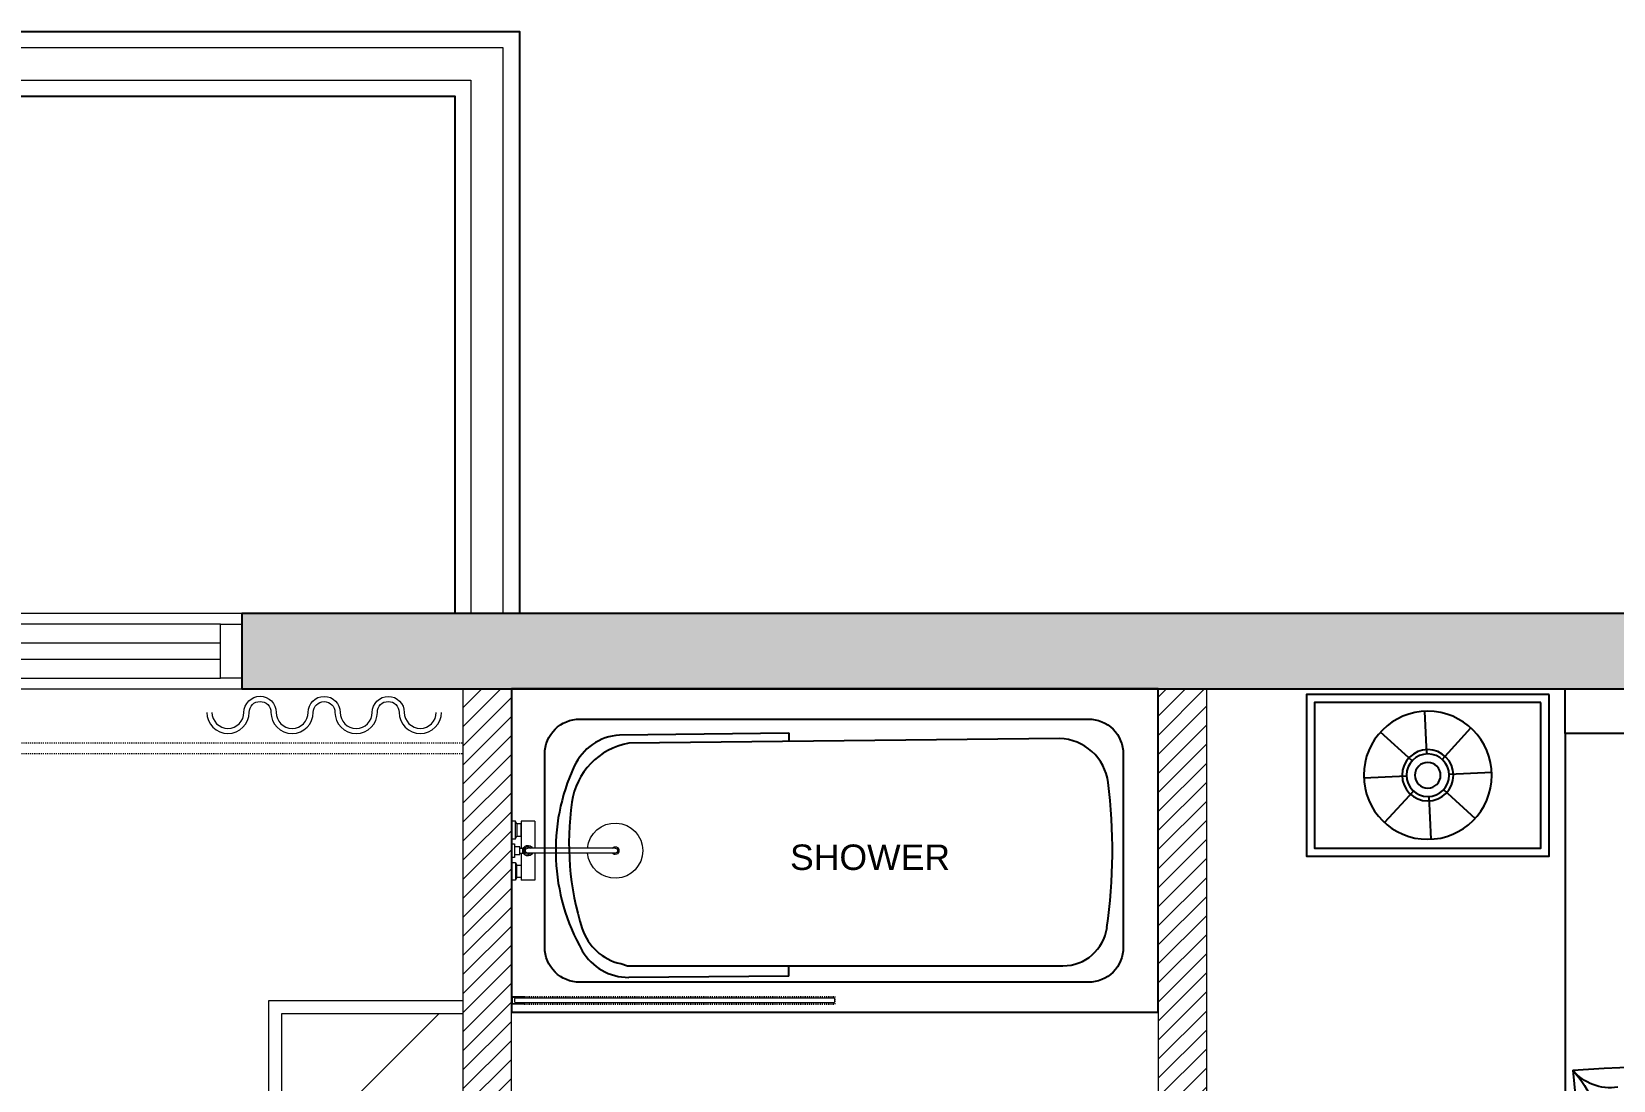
# Model space of a CAD drawing. Header units: inches. Extents: x 0 to 2865, y 0 to 4378.
# Drawn here: x 1622.8 to 1769.5, y 4280.7 to 4378 of the extents above; entities that cross this region are included whole.
import ezdxf

# ---------------------------------------------------------------- set-up
doc = ezdxf.new("R2010")
doc.units = ezdxf.units.IN
doc.linetypes.add('HIDDEN', pattern=[0.375, 0.25, -0.125])
for name, color, linetype, lineweight in [('A-WALL', 113, 'Continuous', 9), ('I-DOOR', 6, 'Continuous', 20), ('I-FIXTURE', 8, 'Continuous', 5), ('l-FIXTURE', 7, 'Continuous', 5)]:
    doc.layers.add(name, color=color, linetype=linetype, lineweight=lineweight)
for name, color, linetype in [('A-WALL-EXTR', 2, 'Continuous'), ('I-FURN', 8, 'Continuous'), ('I-GLAZ', 6, 'Continuous'), ('TTEXT', 7, 'Continuous'), ('WALL', 4, 'Continuous')]:
    doc.layers.add(name, color=color, linetype=linetype)
doc.styles.add('A-ARCH-B01FL$0$Annotative', font='arial.ttf')

# ---------------------------------------------------------------- blocks, each defined once
blk = doc.blocks.new('BED')
at = {"layer": 'I-FURN', "transparency": 33554687}
h = blk.add_hatch(color=256, dxfattribs=at)
edge = h.paths.add_edge_path()
edge.add_ellipse((-40.13, -5.18), major_axis=(15.58, 15.58), ratio=1, start_angle=281.6339, end_angle=315.0978, ccw=False)
edge.add_ellipse((-79.49, 6.58), major_axis=(-44.19, 44.19), ratio=1, start_angle=202.5392, end_angle=214.1925)
h = blk.add_hatch(color=256, dxfattribs=at)
edge = h.paths.add_edge_path()
edge.add_ellipse((82.84, -25.5), major_axis=(-44.19, 44.19), ratio=1, start_angle=30.3183, end_angle=41.9715)
edge.add_ellipse((42.26, -19.18), major_axis=(-15.58, 15.58), ratio=1, start_angle=19.413, end_angle=52.8769, ccw=False)
for p, q in [((-42.84, -6.03), (-43.03, -2.08)), ((42.84, -6.03), (43.03, -2.08)), ((-44.21, -6.68), (-47.14, -4.01)), ((-41.42, -6.55), (-38.75, -3.62)), ((41.42, -6.55), (38.75, -3.62)), ((44.21, -6.68), (47.14, -4.01)), ((-44.73, -8.1), (-48.68, -8.29)), ((-40.77, -7.92), (-36.82, -7.73)), ((40.77, -7.92), (36.82, -7.73)), ((44.73, -8.1), (48.68, -8.29)), ((-44.08, -9.47), (-46.75, -12.4)), ((-42.66, -9.99), (-42.47, -13.94)), ((-41.29, -9.34), (-38.36, -12.01)), ((41.29, -9.34), (38.36, -12.01)), ((42.66, -9.99), (42.47, -13.94)), ((44.08, -9.47), (46.75, -12.4)), ((29.3, -76.57), (-29.54, -76.57))]:
    blk.add_line(p, q, dxfattribs=at)
for points in [[(30, 0), (-30, 0), (-30, -4.13), (30, -4.13)], [(-31.5, -0.51), (-54, -0.51), (-54, -15.51), (-31.5, -15.51)], [(-32.25, -1.26), (-53.25, -1.26), (-53.25, -14.76), (-32.25, -14.76)], [(31.5, -0.51), (54, -0.51), (54, -15.51), (31.5, -15.51)], [(32.25, -1.26), (53.25, -1.26), (53.25, -14.76), (32.25, -14.76)], [(30, -77.59), (-30, -77.59), (-30, -4.13), (30, -4.13)], [(30, -77.59), (-30, -77.59), (-30, -80), (30, -80)]]:
    blk.add_lwpolyline(points, close=True, dxfattribs=at)
for centre, radius in [((-42.75, -8.01), 5.94), ((42.75, -8.01), 5.94), ((-42.75, -8.01), 2.38), ((42.75, -8.01), 2.38), ((-42.75, -8.01), 1.98), ((-42.75, -8.01), 1.19), ((42.75, -8.01), 1.98), ((42.75, -8.01), 1.19)]:
    blk.add_circle(centre, radius, dxfattribs=at)
for centre, radius, start, end in [((-79.49, 6.58), 62.5, 337.5392, 349.1925), ((-40.13, -5.18), 22.04, 326.6339, 0.0978), ((14.3, 61.58), 74.17, 244.1051, 262.6266), ((-9.5, 0.28), 10.17, 212.2423, 234.7327), ((-23.51, -8.4), 6.32, 354.5069, 31.0012), ((-65.59, -2.69), 62.5, 352.8724, 356.9715), ((-8.1, -9.95), 6.32, 2.286, 38.7802), ((-25.01, -9.01), 22.04, 355.9242, 7.8769), ((6.92, 6.05), 15.72, 230.0101, 270.4111), ((4.61, 0.55), 10.17, 220.0213, 242.5118), ((-56.74, -2.69), 62.5, 353.5973, 356.9715), ((22.05, 28.67), 38.33, 244.7014, 270.492), ((1.73, -9.15), 5.05, 2.286, 38.7802), ((-16.16, -9.01), 22.04, 358.3009, 7.8769), ((13.46, 0.55), 10.17, 220.0213, 242.5118), ((1.61, -1.07), 10.17, 279.7781, 302.2685), ((10.52, -14.93), 6.32, 123.5096, 160.0039), ((26.91, -19.18), 22.04, 154.413, 168.0487), ((67.5, -25.5), 62.5, 165.3183, 170.1577), ((16.95, -1.07), 10.17, 279.7781, 302.2685), ((25.87, -14.93), 6.32, 123.5096, 160.0039), ((42.26, -19.18), 22.04, 154.413, 187.8769), ((82.84, -25.5), 62.5, 165.3183, 176.9715), ((0.57, -2.72), 10.17, 271.999, 294.4894), ((7.52, -17.67), 6.32, 115.7306, 152.2248), ((23.19, -24.1), 22.04, 146.6339, 160.1772), ((62.54, -35.85), 62.5, 157.5392, 161.6055), ((-24.47, -11.61), 6.32, 295.7306, 332.2248), ((-13.84, 10.05), 31.25, 297.0966, 308.7499), ((-2.68, -7.19), 11.02, 286.1913, 319.6552), ((2.61, -13.81), 3.16, 314.0643, 350.5585), ((10.75, -15.05), 5.08, 171.7997, 194.2901), ((18.73, -9.54), 13.86, 200.218, 230.5721), ((-48.56, -18.69), 31.25, 354.1734, 5.8266), ((-28.02, -18.69), 11.02, 343.268, 16.732), ((-14.13, -11.69), 5.08, 228.8764, 251.3668), ((-19.6, -17.85), 3.16, 11.141, 47.6353), ((-11.94, 7.71), 23.88, 256.6069, 279.7033), ((-11.26, -12), 5.08, 288.6332, 311.1236), ((-5.79, -18.16), 3.16, 132.3647, 168.859), ((2.64, -19), 11.02, 163.268, 179.5281), ((23.18, -19), 31.25, 174.1734, 179.4593), ((-17.51, -26.55), 10.17, 91.999, 114.4894), ((-31.25, -90.86), 74.17, 79.1742, 82.6266), ((-25.56, 7.2), 31.25, 297.0966, 308.7499), ((-14.4, -10.04), 11.02, 286.1913, 319.6552), ((-9.12, -16.66), 3.16, 314.0643, 350.5585), ((-0.97, -17.9), 5.08, 171.7997, 194.2901), ((6.49, -13.28), 13.08, 197.3007, 228.5458), ((1.2, -14.72), 3.16, 255.288, 291.7822), ((-8.26, -27.58), 13.08, 17.3007, 48.5458), ((-1, -22.66), 5.08, 51.5564, 74.0468), ((4.53, -54.73), 36.21, 63.9514, 83.9304), ((25.35, -18.25), 6.32, 182.286, 218.7802), ((-19.6, -19.53), 3.16, 312.3647, 348.859), ((-10.53, -17.57), 3.16, 255.288, 291.7822), ((6.56, -20.88), 6.32, 174.5069, 211.0012), ((23.19, -24.1), 22.04, 166.949, 180.0978), ((62.54, -35.85), 62.5, 165.0044, 169.1925), ((24.82, -51.29), 34.43, 115.6293, 126.7306), ((13.11, -31.94), 12.12, 105.2314, 137.1285), ((8.97, -24.56), 4.43, 77.5797, 108.3696), ((11.53, -13.48), 6.94, 237.3977, 256.6296), ((12.64, -28.74), 10.17, 40.0213, 62.5118), ((-14.13, -25.69), 5.08, 108.6332, 131.1236), ((-13.35, -51.74), 30.16, 84.0152, 97.8431), ((-19.99, -30.43), 13.08, 17.3007, 48.5458), ((-12.73, -25.51), 5.08, 51.5564, 74.0468), ((-7.45, -29.56), 10.17, 32.2423, 54.7327), ((-0.8, -22.96), 5.08, 351.7997, 14.2901), ((7.34, -24.21), 3.16, 134.0643, 170.5585), ((12.06, -50.91), 31.25, 117.0966, 128.7499), ((0.9, -33.67), 11.02, 106.1913, 139.6552), ((-2.98, -26.15), 3.16, 75.288, 111.7822), ((-0.78, -18.2), 5.08, 231.5564, 254.0468), ((-31.25, -90.86), 74.17, 64.1051, 67.6387), ((-12.53, -25.81), 5.08, 351.7997, 14.2901), ((-4.38, -27.06), 3.16, 134.0643, 170.5585), ((5.96, -411.18), 376.54, 86.4465, 93.5535), ((3.47, -62.06), 33.87, 127.987, 167.0502), ((1.94, -44.92), 21.54, 153.6783, 206.3217), ((10.48, -44.92), 29.44, 161.0672, 198.9328), ((25.83, -32.51), 4.49, 261.0708, 320.5971), ((35.82, -41.51), 8.95, 136.6816, 182.5314), ((230.76, -55.97), 202.51, 174.1611, 185.8389), ((-14.95, -44.63), 8.03, 165.8231, 226.3796), ((-25.1, -54.75), 5.12, 39.2186, 124.8104), ((-23.46, -63.83), 11.17, 56.9972, 123.0028), ((-23.46, -67.74), 14.6, 65.3784, 114.6216), ((-90.92, -65.52), 62.37, 349.796, 10.204)]:
    blk.add_arc(centre, radius, start, end, dxfattribs=at)
blk = doc.blocks.new('SW28-Plan')
at = {"layer": 'I-FIXTURE', "linetype": 'ByBlock', "lineweight": 5}
for p, q in [((15, 43), (15, 107)), ((20, 97), (20, 53)), ((85, 107), (35, 107)), ((35, 9), (35, 107)), ((85, 9), (85, 107)), ((376, 9), (60, 9)), ((15, -43), (15, -107)), ((20, -97), (20, -53)), ((35, -107), (35, -9)), ((376, -9), (60, -9)), ((85, -107), (85, -9)), ((85, -107), (35, -107))]:
    blk.add_line(p, q, dxfattribs=at)
for points in [[(0, 43), (15, 43), (20, 53), (35, 53), (35, 97), (20, 97), (15, 107), (0, 107)], [(11, 25), (0, 25), (0, -25), (11, -25)], [(0, -43), (15, -43), (20, -53), (35, -53), (35, -97), (20, -97), (15, -107), (0, -107)]]:
    blk.add_lwpolyline(points, close=True, dxfattribs=at)
for points in [[(11, 14), (31, 14), (31, -14), (11, -14)], [(31, 9), (43.3, 9)], [(31, -9), (43.3, -9)]]:
    blk.add_lwpolyline(points, dxfattribs=at)
for centre, radius, start, end in [((376, 0), 100, 185.16361, 174.83639), ((60, 0), 19, 28.27371, 331.72629), ((60, 0), 14, 40.0052, 319.9948), ((60, 0), 9, 90, 270), ((376, 0), 14, 220.0052, 139.9948), ((376, 0), 9, 270, 90)]:
    blk.add_arc(centre, radius, start, end, dxfattribs=at)

msp = doc.modelspace()

# ---------------------------------------------------------------- hatches: boundary and pattern name
at = {"layer": 'A-WALL', "lineweight": 5, "transparency": 33554636}
h = msp.add_hatch(color=8, dxfattribs=at)
h.dxf.hatch_style = 1
h.paths.add_polyline_path([(1871.3, 4281.35), (1871.3, 4323.97), (1642.31, 4323.97), (1642.31, 4316.97), (1864.3, 4316.97), (1864.3, 4281.35)])
h = msp.add_hatch(dxfattribs=at)
h.set_pattern_fill('ANSI31', color=8, scale=10, angle=180)
h.set_pattern_definition([(225, (-17560.1397, 450.633), (0.88388348, -0.88388348), [])])
h.paths.add_polyline_path([(1662.8, 4219.47), (1694.3, 4219.47), (1694.3, 4223.97), (1667.3, 4223.97), (1667.3, 4316.97), (1662.8, 4316.97)])
h = msp.add_hatch(dxfattribs=at)
h.set_pattern_fill('ANSI31', color=8, scale=10, angle=180)
h.set_pattern_definition([(225, (-17730.2294, -224.9086), (0.88388348, -0.88388348), [])])
h.paths.add_polyline_path([(1731.8, 4316.97), (1727.3, 4316.97), (1727.3, 4219.47), (1731.8, 4219.47)])
at = {"layer": 'I-FURN', "lineweight": 5, "transparency": 33554636}
h = msp.add_hatch(dxfattribs=at)
h.set_pattern_fill('AR-RROOF', color=8, scale=25, angle=45, style=0)
h.set_pattern_definition([(45, (-1254.548, 3245.552), (21.2132, 56.56854), [375, -50, 125, -25]), (45, (-1239.876, 3277.902), (-41.18897, 5.83363), [75, -8.25, 150, -18.75]), (45, (-1260.736, 3269.416), (80.07984, 103.76792), [200, -35, 100, -25])])
h.paths.add_polyline_path([(1646, 4286.87), (1662.8, 4286.87), (1662.8, 4223.58), (1646, 4223.58)])
h.paths.add_polyline_path([(1659.91, 4231.99), (1660.59, 4231.99, 0.111729), (1662.12, 4238.86), (1662.12, 4271.59, 0.109583), (1660.59, 4278.46), (1659.91, 4278.46)], flags=16)
h.paths.add_polyline_path([(1654.17, 4253.24), (1654.17, 4259.55), (1659.04, 4259.55), (1659.04, 4253.24)], flags=24)

# ---------------------------------------------------------------- linework, layer by layer
at = {"layer": 'A-WALL', "color": 8, "lineweight": 5, "transparency": 33554636}
for points in [[(1666.55, 4323.97), (1666.55, 4376.47), (1549.96, 4376.47), (1549.96, 4323.97), (1552.96, 4323.97), (1552.96, 4373.47), (1663.55, 4373.47), (1663.55, 4323.97)], [(1662.8, 4219.47), (1694.3, 4219.47), (1694.3, 4223.97), (1667.3, 4223.97), (1667.3, 4316.97), (1662.8, 4316.97)], [(1731.8, 4316.97), (1727.3, 4316.97), (1727.3, 4219.47), (1731.8, 4219.47)]]:
    msp.add_lwpolyline(points, close=True, dxfattribs=at)
at = {"layer": 'A-WALL-EXTR', "color": 8, "linetype": 'HIDDEN', "lineweight": 5, "ltscale": 0.1, "transparency": 33554636}
for p, q in [((1511.05, 4311.97), (1662.8, 4311.97)), ((1511.05, 4310.97), (1662.8, 4310.97)), ((1668.5, 4288.43), (1697.3, 4288.43)), ((1697.3, 4288.43), (1697.3, 4287.71)), ((1668.5, 4288.35), (1697.3, 4288.35)), ((1668.5, 4287.79), (1697.3, 4287.79)), ((1668.5, 4287.71), (1697.3, 4287.71))]:
    msp.add_line(p, q, dxfattribs=at)
at = {"layer": 'I-DOOR', "color": 8, "lineweight": 5, "transparency": 33554636}
for points in [[(1668.5, 4287.71), (1667.3, 4287.71), (1667.3, 4288.43), (1668.5, 4288.43), (1668.5, 4288.35), (1667.38, 4288.35), (1667.38, 4287.79), (1668.5, 4287.79)], [(1667.58, 4288.21), (1667.58, 4287.93), (1667.64, 4287.87), (1697.24, 4287.87), (1697.3, 4287.93), (1697.3, 4288.21), (1697.24, 4288.27), (1667.64, 4288.27)]]:
    msp.add_lwpolyline(points, close=True, dxfattribs=at)
at = {"layer": 'I-FURN', "color": 8, "transparency": 33554636}
for p, q in [((1677.33, 4312.7), (1693.05, 4312.91)), ((1718.13, 4312.37), (1678.19, 4311.94)), ((1693.05, 4312.91), (1693.05, 4312.05)), ((1677.44, 4291.5), (1678.08, 4291.28)), ((1678.08, 4291.28), (1718.46, 4291.28)), ((1693.05, 4290.31), (1678.19, 4290.2)), ((1693.05, 4290.31), (1693.05, 4291.17))]:
    msp.add_line(p, q, dxfattribs=at)
at = {"layer": 'I-FURN', "color": 8, "lineweight": 5, "transparency": 33554636}
for points in [[(1639.53, 4314.8, 1), (1642.5, 4314.8, -1), (1645.48, 4314.8, 1), (1648.45, 4314.8, -1), (1651.42, 4314.8, 1), (1654.4, 4314.8, -1), (1657.37, 4314.8, 1), (1660.34, 4314.8)], [(1639.05, 4314.8, 1), (1642.98, 4314.8, -1), (1645, 4314.8, 1), (1648.93, 4314.8, -1), (1650.94, 4314.8, 1), (1654.87, 4314.8, -1), (1656.89, 4314.8, 1), (1660.82, 4314.8, 1)]]:
    msp.add_lwpolyline(points, format="xyb", dxfattribs=at)
at = {"layer": 'I-FURN', "color": 8, "transparency": 33554636}
msp.add_lwpolyline([(1727.3, 4316.97), (1667.3, 4316.97), (1667.3, 4286.97), (1727.3, 4286.97)], close=True, dxfattribs=at)
msp.add_lwpolyline([(1670.4, 4293), (1670.4, 4310.93, -0.414214), (1673.65, 4314.18), (1720.82, 4314.18, -0.414214), (1724.06, 4310.93), (1724.06, 4293, -0.414214), (1720.82, 4289.75), (1673.65, 4289.75, -0.414214)], format="xyb", close=True, dxfattribs=at)
at = {"layer": 'I-FURN', "color": 8, "lineweight": 5, "transparency": 33554636}
for points in [[(1662.8, 4222.38), (1644.8, 4222.38), (1644.8, 4288.07), (1662.8, 4288.07)], [(1662.8, 4223.58), (1646, 4223.58), (1646, 4286.87), (1662.8, 4286.87)]]:
    msp.add_lwpolyline(points, close=True, dxfattribs=at)
at = {"layer": 'I-FURN', "color": 8, "transparency": 33554636}
for centre, radius, start, end in [((1679.38, 4305.51), 6.54, 100.534, 171.7286), ((1677.69, 4307.69), 5.02, 94.1312, 155.2319), ((1718.02, 4307.7), 4.67, 7.168, 88.5856), ((1690.09, 4301.97), 18.68, 155.2319, 209.8123), ((1672.37, 4301.96), 50.68, 351.9148, 7.168), ((1698.81, 4302.69), 26.17, 171.7286, 197.7164), ((1678.45, 4296.18), 4.8, 197.7164, 257.765), ((1718.46, 4295.41), 4.13, 270, 351.9148), ((1678.15, 4295.13), 4.92, 209.8123, 270.415)]:
    msp.add_arc(centre, radius, start, end, dxfattribs=at)
at = {"layer": 'I-GLAZ', "color": 8, "lineweight": 5, "ltscale": 0.05, "transparency": 33554636}
for points in [[(1570.31, 4323.97), (1570.31, 4316.97), (1642.31, 4316.97), (1642.31, 4323.97)], [(1640.31, 4317.97), (1640.31, 4322.97), (1572.31, 4322.97), (1572.31, 4317.97)], [(1640.31, 4317.97), (1640.31, 4322.97), (1642.31, 4322.97), (1642.31, 4317.97)], [(1572.31, 4319.72), (1640.31, 4319.72), (1640.31, 4321.22), (1572.31, 4321.22)]]:
    msp.add_lwpolyline(points, close=True, dxfattribs=at)
at = {"layer": 'WALL', "color": 8, "ltscale": 0.1, "transparency": 33554636}
for points in [[(1548.46, 4323.97), (1548.46, 4377.97), (1668.05, 4377.97), (1668.05, 4323.97)], [(1554.46, 4323.97), (1554.46, 4371.97), (1662.05, 4371.97), (1662.05, 4323.97)], [(1871.3, 4281.35), (1871.3, 4323.97), (1642.31, 4323.97), (1642.31, 4316.97), (1864.3, 4316.97), (1864.3, 4281.35), (1871.3, 4281.35)]]:
    msp.add_lwpolyline(points, dxfattribs=at)

# ---------------------------------------------------------------- block references
at = {"layer": 'I-FURN', "color": 8, "lineweight": 5, "transparency": 33554636, "xscale": -1}
msp.add_blockref('BED', (1795.05, 4316.97), dxfattribs=at)
at = {"layer": 'l-FIXTURE', "color": 8, "lineweight": 5, "transparency": 33554636, "xscale": -0.02559999999590218, "yscale": 0.02559999999590218, "zscale": 0.02559999999590218, "rotation": 180}
msp.add_blockref('SW28-Plan', (1667.3, 4301.97), dxfattribs=at)

# ---------------------------------------------------------------- texts
at = {"layer": 'TTEXT', "color": 8, "lineweight": 5, "ltscale": 0.001, "transparency": 33554636, "insert": (1707.99, 4301.34), "char_height": 2.361, "attachment_point": 6, "style": 'A-ARCH-B01FL$0$Annotative'}
msp.add_mtext('SHOWER', dxfattribs=at)

doc.saveas('drawing.dxf')
